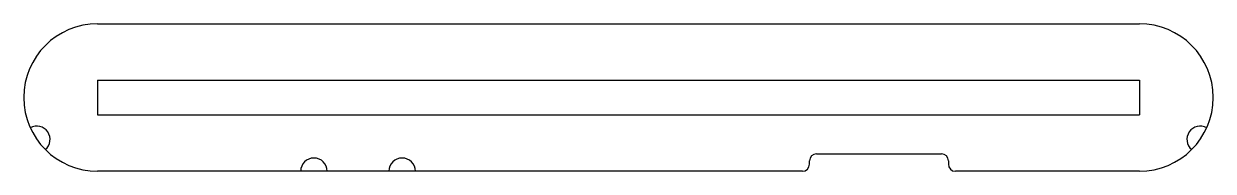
# Model space of a CAD drawing. Header units: millimetres. Extents: x -34.2 to 34.2, y -4.3 to 4.2.
import ezdxf

# ---------------------------------------------------------------- set-up
doc = ezdxf.new("R2010")
doc.units = ezdxf.units.MM

msp = doc.modelspace()

# ---------------------------------------------------------------- linework, layer by layer
at = {"color": 7, "linetype": 'Continuous'}
for p, q in [((-30, 4.25), (30, 4.25)), ((-30, 1), (30, 1)), ((-30, 1), (-30, -1)), ((30, 1), (30, -1)), ((-30, -1), (30, -1)), ((11.4, -3.25), (18.6, -3.25)), ((11, -3.85), (11, -3.65)), ((19, -3.65), (19, -3.85)), ((10.6, -4.25), (-30, -4.25)), ((30, -4.25), (19.4, -4.25))]:
    msp.add_line(p, q, dxfattribs=at)
for centre, radius, start, end in [((-30, 0), 4.25, 90, 270), ((30, 0), 4.25, 270, 90), ((-33.5, -2.411), 0.762, 309.70362, 119.41702), ((33.5, -2.411), 0.762, 60.58298, 230.29638), ((11.4, -3.65), 0.4, 90, 180), ((18.6, -3.65), 0.4, 0, 90), ((-17.54, -4.25), 0.762, 0, 180), ((-12.46, -4.25), 0.762, 0, 180), ((10.6, -3.85), 0.4, 270, 0), ((19.4, -3.85), 0.4, 180, 270)]:
    msp.add_arc(centre, radius, start, end, dxfattribs=at)

doc.saveas('drawing.dxf')
